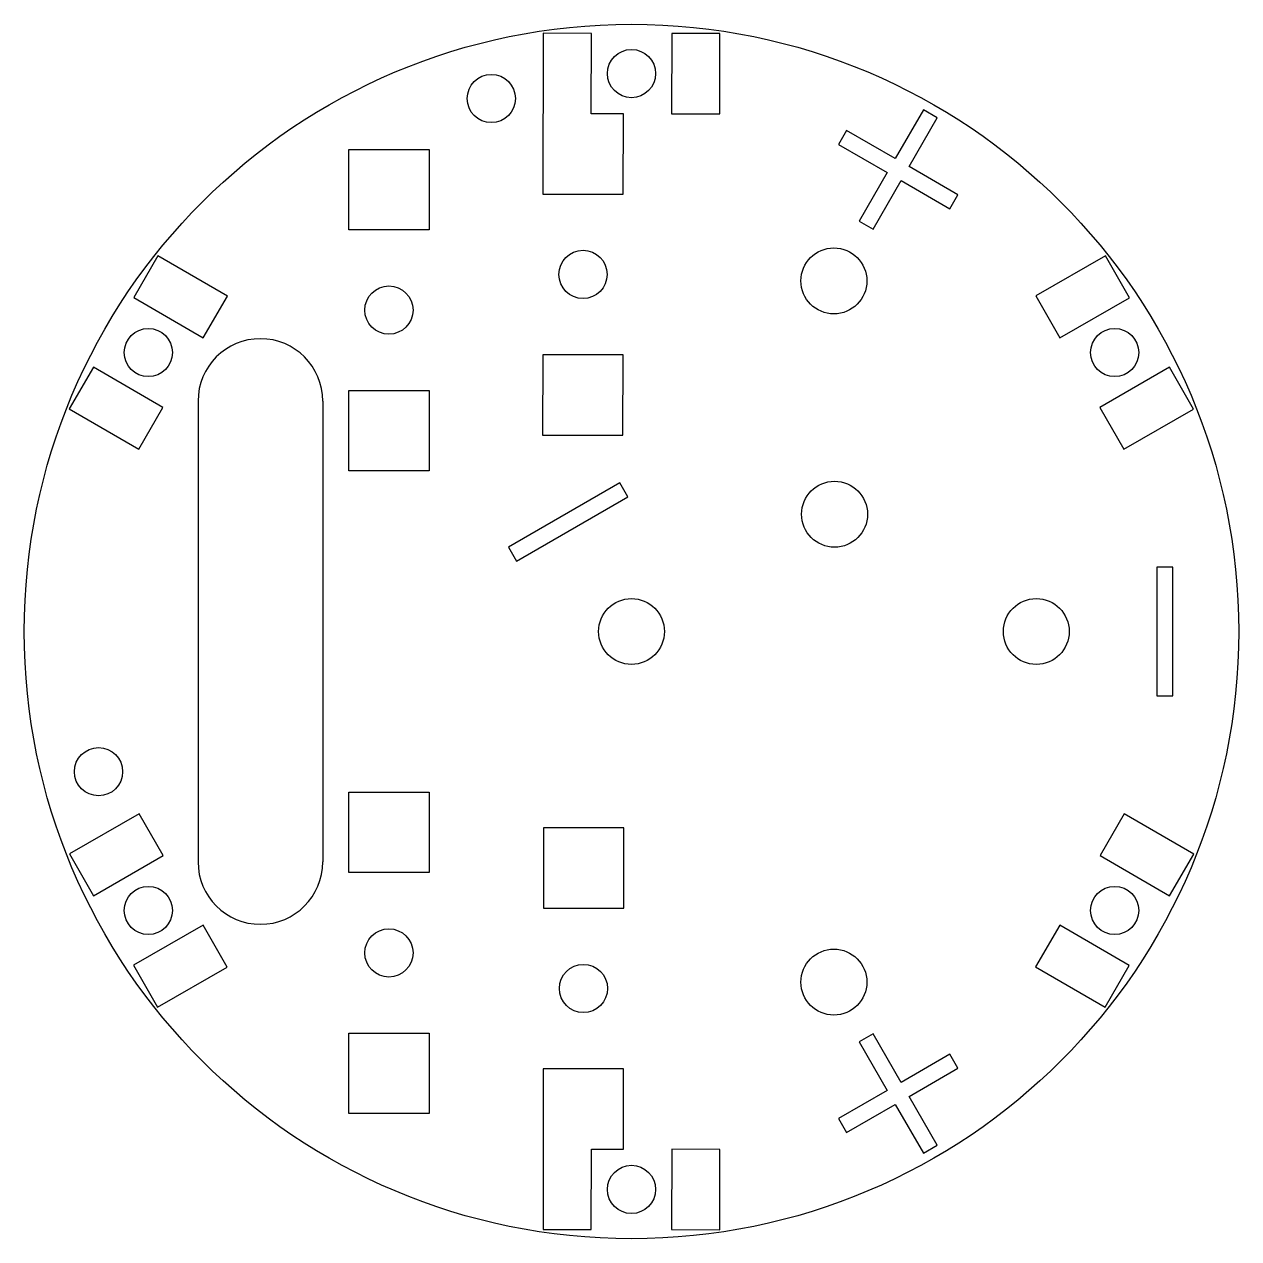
# Model space of a CAD drawing. Header units: millimetres. Extents: x -8.8 to 66.8, y -1.8 to 73.8.
import ezdxf

# ---------------------------------------------------------------- set-up
doc = ezdxf.new("R2010")
doc.units = ezdxf.units.MM

msp = doc.modelspace()

# ---------------------------------------------------------------- linework, layer by layer
at = {"color": 7, "linetype": 'Continuous', "lineweight": 25}
for p, q in [((23.495, 73.221), (23.482, 63.221)), ((26.495, 73.217), (23.495, 73.221)), ((26.489, 68.217), (26.495, 73.217)), ((31.495, 73.21), (31.489, 68.21)), ((34.495, 73.206), (31.495, 73.21)), ((34.495, 68.206), (34.495, 73.206)), ((28.489, 68.214), (26.489, 68.217)), ((28.482, 63.214), (28.489, 68.214)), ((31.489, 68.21), (34.495, 68.206)), ((47.153, 68.455), (45.403, 65.424)), ((48.019, 67.955), (47.153, 68.455)), ((46.269, 64.924), (48.019, 67.955)), ((42.372, 67.174), (41.872, 66.308)), ((45.403, 65.424), (42.372, 67.174)), ((11.398, 60.999), (11.398, 65.999)), ((11.398, 65.999), (16.398, 65.999)), ((16.398, 65.999), (16.398, 60.999)), ((41.872, 66.308), (44.903, 64.558)), ((44.903, 64.558), (43.153, 61.527)), ((49.3, 63.174), (46.269, 64.924)), ((44.019, 61.027), (45.769, 64.058)), ((45.769, 64.058), (48.8, 62.308)), ((23.482, 63.221), (28.482, 63.214)), ((48.8, 62.308), (49.3, 63.174)), ((43.153, 61.527), (44.019, 61.027)), ((16.398, 60.999), (11.398, 60.999)), ((-0.479, 59.369), (-1.982, 56.773)), ((3.851, 56.869), (-0.479, 59.369)), ((58.479, 59.37), (54.146, 56.876)), ((59.976, 56.77), (58.479, 59.37)), ((-1.982, 56.773), (2.345, 54.267)), ((2.345, 54.267), (3.851, 56.869)), ((54.146, 56.876), (55.642, 54.276)), ((55.642, 54.276), (59.976, 56.77)), ((23.468, 53.221), (23.462, 48.221)), ((28.468, 53.214), (23.468, 53.221)), ((28.462, 48.214), (28.468, 53.214)), ((-4.488, 52.446), (-5.992, 49.85)), ((-0.161, 49.94), (-4.488, 52.446)), ((62.47, 52.437), (58.136, 49.942)), ((63.966, 49.836), (62.47, 52.437)), ((11.398, 50.999), (16.398, 50.999)), ((11.398, 45.999), (11.398, 50.999)), ((16.398, 50.999), (16.398, 45.999)), ((-1.665, 47.344), (-0.161, 49.94)), ((2.022, 50.335), (2.022, 21.663)), ((9.784, 50.335), (9.784, 21.663)), ((58.136, 49.942), (59.636, 47.336)), ((-5.992, 49.85), (-1.665, 47.344)), ((59.636, 47.336), (63.966, 49.836)), ((23.462, 48.221), (28.462, 48.214)), ((16.398, 45.999), (11.398, 45.999)), ((28.272, 45.246), (21.344, 41.246)), ((28.772, 44.38), (28.272, 45.246)), ((21.844, 40.38), (28.772, 44.38)), ((21.344, 41.246), (21.844, 40.38)), ((62.68, 39.999), (61.68, 39.999)), ((61.68, 39.999), (61.68, 31.999)), ((62.68, 31.999), (62.68, 39.999)), ((61.68, 31.999), (62.68, 31.999)), ((11.398, 20.999), (11.398, 25.999)), ((11.398, 25.999), (16.398, 25.999)), ((16.398, 25.999), (16.398, 20.999)), ((-1.652, 24.661), (-5.982, 22.161)), ((-0.152, 22.055), (-1.652, 24.661)), ((59.649, 24.654), (58.145, 22.058)), ((63.976, 22.148), (59.649, 24.654)), ((23.515, 23.792), (23.509, 18.792)), ((28.515, 23.785), (23.515, 23.792)), ((28.509, 18.785), (28.515, 23.785)), ((-5.982, 22.161), (-4.486, 19.561)), ((-4.486, 19.561), (-0.152, 22.055)), ((58.145, 22.058), (62.472, 19.552)), ((62.472, 19.552), (63.976, 22.148)), ((16.398, 20.999), (11.398, 20.999)), ((23.509, 18.792), (28.509, 18.785)), ((2.342, 17.722), (-1.991, 15.228)), ((3.839, 15.122), (2.342, 17.722)), ((55.64, 17.731), (54.133, 15.129)), ((59.966, 15.225), (55.64, 17.731)), ((-1.991, 15.228), (-0.495, 12.628)), ((-0.495, 12.628), (3.839, 15.122)), ((54.133, 15.129), (58.463, 12.629)), ((58.463, 12.629), (59.966, 15.225)), ((11.398, 10.999), (16.398, 10.999)), ((11.398, 5.999), (11.398, 10.999)), ((16.398, 10.999), (16.398, 5.999)), ((44.019, 10.971), (43.153, 10.471)), ((45.769, 7.94), (44.019, 10.971)), ((43.153, 10.471), (44.903, 7.44)), ((48.8, 9.69), (45.769, 7.94)), ((49.3, 8.824), (48.8, 9.69)), ((23.495, 8.792), (23.488, 3.792)), ((28.495, 8.785), (23.495, 8.792)), ((28.488, 3.785), (28.495, 8.785)), ((46.269, 7.074), (49.3, 8.824)), ((44.903, 7.44), (41.872, 5.69)), ((48.019, 4.043), (46.269, 7.074)), ((42.372, 4.824), (45.403, 6.574)), ((45.403, 6.574), (47.153, 3.543)), ((16.398, 5.999), (11.398, 5.999)), ((41.872, 5.69), (42.372, 4.824)), ((23.489, 3.792), (23.489, -1.208)), ((26.489, -1.212), (26.495, 3.788)), ((26.495, 3.788), (28.488, 3.785)), ((31.495, 3.781), (31.489, -1.219)), ((34.495, 3.777), (31.495, 3.781)), ((47.153, 3.543), (48.019, 4.043)), ((34.489, -1.223), (34.495, 3.777)), ((23.489, -1.208), (26.489, -1.212)), ((31.489, -1.219), (34.489, -1.223))]:
    msp.add_line(p, q, dxfattribs=at)
for centre, radius in [((28.992, 35.999), 37.783), ((28.992, 70.714), 1.5), ((20.269, 69.161), 1.5), ((25.975, 58.218), 1.5), ((41.586, 57.813), 2.05), ((13.898, 55.999), 1.5), ((-1.072, 53.356), 1.5), ((59.056, 53.356), 1.5), ((41.628, 43.294), 2.05), ((28.992, 35.999), 2.05), ((54.18, 35.999), 2.05), ((-4.17, 27.276), 1.5), ((-1.072, 18.642), 1.5), ((59.056, 18.642), 1.5), ((13.898, 15.999), 1.5), ((41.586, 14.185), 2.05), ((26.002, 13.788), 1.5), ((28.992, 1.284), 1.5)]:
    msp.add_circle(centre, radius, dxfattribs=at)
for centre, start, end in [((5.903, 50.335), 0, 180), ((5.903, 21.663), 180, 0)]:
    msp.add_arc(centre, 3.881, start, end, dxfattribs=at)

doc.saveas('drawing.dxf')
